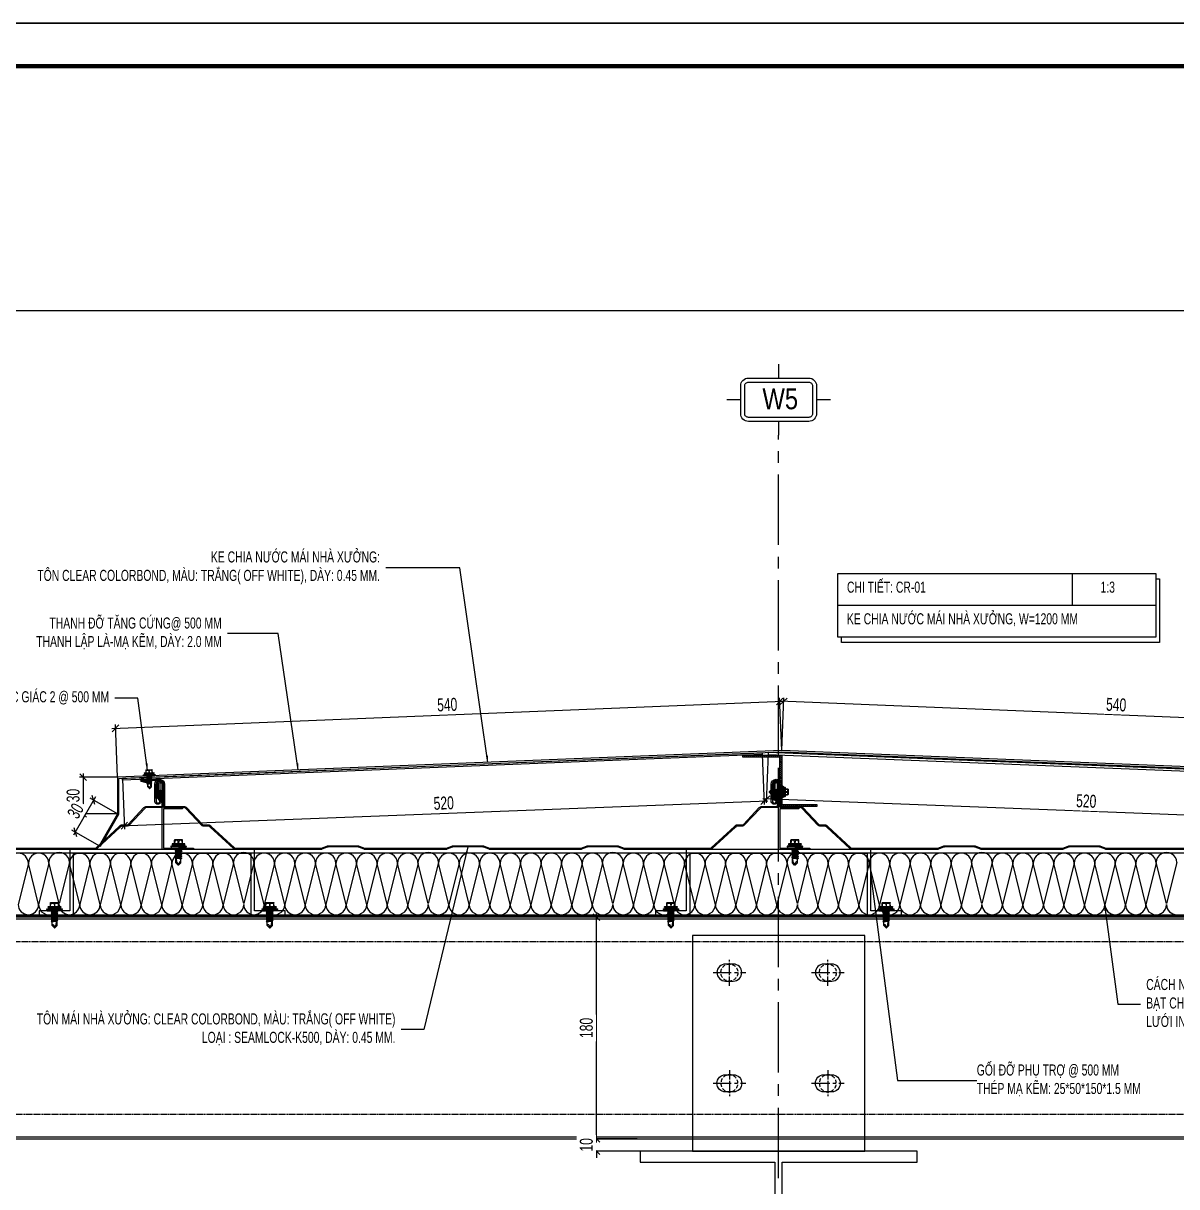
# Model space of a CAD drawing. Header units: inches. Extents: x 340055 to 349452, y -34649 to -30845.
# Drawn here: x 346342.3 to 346654.8, y -32606 to -32290.9 of the extents above; entities that cross this region are included whole.
import ezdxf
from ezdxf.enums import TextEntityAlignment as Align

# ---------------------------------------------------------------- set-up
doc = ezdxf.new("R2010")
doc.units = ezdxf.units.IN
doc.header["$MEASUREMENT"] = 0
doc.linetypes.add('CENTER2', pattern=[28.575, 19.05, -3.175, 3.175, -3.175])
doc.linetypes.add('HIDDEN', pattern=[0.375, 0.25, -0.125])
for name, color, linetype in [('2', 2, 'Continuous'), ('250', 250, 'Continuous'), ('251', 251, 'Continuous'), ('3', 3, 'Continuous'), ('6', 6, 'Continuous'), ('7', 7, 'Continuous'), ('8', 8, 'Continuous'), ('Co ban', 2, 'Continuous'), ('DIM', 8, 'Continuous'), ('flashing', 6, 'Continuous'), ('FLAT BAR', 1, 'Continuous'), ('NET IN', 3, 'Continuous'), ('STRUCTURE', 1, 'Continuous')]:
    doc.layers.add(name, color=color, linetype=linetype)
doc.layers.add('TL-TIILE BLOCK A2$0$TL-TITLE BLOCK 1', color=7, linetype='Continuous', lineweight=50)
doc.styles.add('hx2', font='')
doc.styles.add('ST1H', font='vnshxh.shx', dxfattribs={"width": 0.7})
doc.styles.get('hx2').set_extended_font_data('.VnArial NarrowH')
doc.dimstyles.new('3', dxfattribs={"dimtxt": 3.5, "dimasz": 1.8, "dimexe": 1, "dimexo": 0, "dimgap": 1, "dimtad": 1, "dimdec": 0, "dimlfac": 3, "dimzin": 0, "dimdsep": 46, "dimtxsty": 'ST1H', "dimblk": 'OBLIQUE', "dimcen": 1, "dimdle": 1, "dimclrd": 8, "dimclre": 8, "dimclrt": 3, "dimadec": 0, "dimazin": 0, "dimtfac": 1, "dimtdec": 0, "dimtix": 1, "dimtofl": 0, "dimtmove": 1, "dimatfit": 3, "dimfxl": 0, "dimtolj": 1, "dimtzin": 0, "dimlwd": -1, "dimlwe": -1, "dimarcsym": 0})

# ---------------------------------------------------------------- blocks, each defined once
blk = doc.blocks.new('Short_Self_drilling')
at = {"layer": 'STRUCTURE', "color": 1, "linetype": 'Continuous'}
for p, q in [((6.43, 1.74), (-6.43, 1.73)), ((5.14, 3.76), (-5.14, 3.75)), ((-2.57, 2.9), (-5.14, 2.9)), ((-3.43, 3.75), (-3.43, 6.75)), ((3, 7.19), (-3, 7.18)), ((2.57, 2.9), (-2.57, 2.9)), ((-2.14, 2.8), (-2.14, 2.9)), ((6.25, 0), (0, 0)), ((2.15, 2.8), (2.15, 2.9)), ((2.16, -0.5), (2.15, 0.01)), ((5.14, 2.9), (2.57, 2.9)), ((3.43, 3.76), (3.42, 6.76)), ((2.99, -1.17), (-2.7, -0.23)), ((2.99, -2.7), (-2.7, -1.76)), ((2.99, -4.23), (-2.7, -3.28)), ((2.99, -5.75), (-2.7, -4.81)), ((2.99, -7.28), (-2.7, -6.33)), ((-1.91, -7.99), (-2.7, -7.86)), ((-2.14, -1.38), (-2.14, -0.87)), ((-2.14, -2.91), (-2.14, -2.39)), ((-2.14, -4.43), (-2.14, -3.92)), ((-2.13, -5.96), (-2.14, -5.44)), ((-2.14, -12.33), (-2.14, -8.48)), ((-2.13, -7.49), (-2.13, -6.97)), ((3, -8.8), (-1.14, -8.12)), ((2.15, -12.31), (2.15, -9.14)), ((2.16, -2.03), (2.16, -1.51)), ((2.16, -3.55), (2.16, -3.04)), ((2.16, -5.08), (2.16, -4.56)), ((2.16, -6.6), (2.16, -6.09)), ((2.16, -8.13), (2.16, -7.61))]:
    blk.add_line(p, q, dxfattribs=at)
blk.add_lwpolyline([(6.43, 1.31), (6.43, 1.74), (2.14, 2.81), (-2.14, 2.8), (-6.43, 1.73), (-6.43, 1.3)], close=True, dxfattribs=at)
for points in [[(-6.43, 1.3, -0.088869), (-6.25, 0), (0, 0)], [(-0.13, 3.76), (-0.33, 6.23, 0.338878), (-3.14, 6.23), (-3.33, 3.75)], [(3.3, 3.76), (3.1, 6.23, 0.338878), (0.29, 6.23), (0.1, 3.76)], [(-0.08, -14.04), (-1.04, -12.24, -0.148657), (-1.4, -11.2), (-1.95, -7.72, -0.815006), (-1.21, -7.77, 0.150833), (-0.85, -8.68)], [(2.15, -12.31), (0.17, -14.24, -0.333596), (-0.17, -14.24), (-2.14, -12.33)], [(2.15, -12.31), (1.71, -11.7, 0.52242), (0.88, -11.71), (-0.17, -14.24)]]:
    blk.add_lwpolyline(points, format="xyb", dxfattribs=at)
for points in [[(2.99, -1.17), (2.16, -1.51), (-2.14, -0.85), (-2.7, -0.23), (-2.36, 0)], [(2.99, -2.7), (2.16, -3.04), (-2.14, -2.37), (-2.7, -1.76), (-2.14, -1.38), (2.16, -2.03), (2.99, -2.7)], [(2.99, -4.23), (2.16, -4.56), (-2.14, -3.9), (-2.7, -3.28), (-2.14, -2.91), (2.16, -3.55), (2.99, -4.23)], [(2.99, -5.75), (2.16, -6.09), (-2.14, -5.43), (-2.7, -4.81), (-2.14, -4.43), (2.16, -5.08), (2.99, -5.75)], [(2.99, -7.28), (2.16, -7.62), (-2.14, -6.95), (-2.7, -6.33), (-2.13, -5.96), (2.16, -6.6), (2.99, -7.28)], [(-1.82, -8.53), (-2.14, -8.48), (-2.7, -7.86), (-2.13, -7.49), (-1.83, -7.53)], [(-1.26, -7.62), (2.16, -8.13), (3, -8.8)], [(-1.18, 0), (2.16, -0.5), (2.99, -1.17)], [(3, -8.8), (2.16, -9.14), (-0.85, -8.68)]]:
    blk.add_lwpolyline(points, dxfattribs=at)
for centre, radius, start, end in [((-4.99, 3.32), 0.455, 109.79487, 250.26739), ((-3, 6.75), 0.429, 90.03113, 180.03113), ((3, 6.76), 0.429, 0.03113, 90.03113), ((5.07, 3.33), 0.435, 279.72757, 80.33469), ((9.99, 0.17), 3.74, 162.29632, 182.61031)]:
    blk.add_arc(centre, radius, start, end, dxfattribs=at)
blk = doc.blocks.new('A$C5F901649')
at = {"color": 3, "ltscale": 15}
blk.add_lwpolyline([(39.21, 32.56), (34, 32.56, -0.414214), (33.67, 32.9), (33.67, 38.9, 1), (31.67, 38.9), (31.67, 34.1, 0.564916), (32.66, 34.1), (32.66, 36.75), (33, 36.75), (33, 34.1, -0.737932), (31.33, 34.1), (31.33, 38.9, -1), (34, 38.9), (34, 32.9), (39.21, 32.9, -0.207596), (39.94, 32.58), (44.21, 28.01, 0.207596), (44.46, 27.91), (45.82, 27.91, -0.246585), (46.64, 27.48), (52.91, 21.72, 0.246585), (53.18, 21.58), (76.37, 21.58, 0.095415), (76.49, 21.6), (77.92, 22.17, -0.095415), (78.29, 22.24), (86.37, 22.24, -0.095415), (86.74, 22.17), (88.17, 21.6, 0.095415), (88.29, 21.58), (110.2, 21.58, 0.095415), (110.33, 21.6), (111.76, 22.17, -0.095415), (112.13, 22.24), (120.2, 22.24, -0.095415), (120.58, 22.17), (122, 21.6, 0.095415), (122.13, 21.58), (146.7, 21.58, 0.095415), (146.83, 21.6), (148.26, 22.17, -0.095415), (148.63, 22.24), (156.7, 22.24, -0.095415), (157.08, 22.17), (158.5, 21.6, 0.095415), (158.63, 21.58), (181.82, 21.58, 0.246585), (182.09, 21.72), (188.36, 27.48, -0.246585), (189.18, 27.91), (190.54, 27.91, 0.207596), (190.79, 28.01), (195.06, 32.58, -0.207596), (195.79, 32.9), (200, 32.9), (200, 38.91, 1), (199.33, 38.91), (199.33, 34.91, 1), (199.52, 34.91, -0.067331), (199.35, 35.94), (199.35, 37.32), (199.67, 37.32), (199.67, 35.96, 0.039103), (199.86, 34.91, -1), (199, 34.91), (199, 38.91, -1), (200.33, 38.91), (200.33, 32.9, -0.414214), (200, 32.56), (195.79, 32.56, 0.207596), (195.3, 32.35), (191.03, 27.79, -0.207596), (190.54, 27.58), (189.18, 27.58, 0.246585), (188.63, 27.29), (182.36, 21.53, -0.246585), (181.82, 21.24), (158.63, 21.24, -0.095415), (158.38, 21.29), (156.95, 21.86, 0.095415), (156.7, 21.91), (148.63, 21.91, 0.095415), (148.38, 21.86), (146.95, 21.29, -0.095415), (146.7, 21.24), (122.13, 21.24, -0.095415), (121.88, 21.29), (120.45, 21.86, 0.095415), (120.2, 21.91), (112.13, 21.91, 0.095415), (111.88, 21.86), (110.45, 21.29, -0.095415), (110.2, 21.24), (88.29, 21.24, -0.095415), (88.05, 21.29), (86.62, 21.86, 0.095415), (86.37, 21.91), (78.29, 21.91, 0.095415), (78.05, 21.86), (76.62, 21.29, -0.095415), (76.37, 21.24), (53.18, 21.24, -0.246585), (52.63, 21.53), (46.36, 27.29, 0.246585), (45.82, 27.58), (44.46, 27.58, -0.207596), (43.97, 27.79), (39.7, 32.35, 0.207596)], format="xyb", close=True, dxfattribs=at)
at = {"layer": 'FLAT BAR'}
blk.add_lwpolyline([(33.33, 38.9, 1), (32, 38.9), (32, 35.02), (31.67, 35.02), (31.67, 38.9, -1), (33.67, 38.9), (33.67, 32.56), (38.85, 32.56), (38.85, 32.23), (33.67, 32.23), (33.67, 21.58), (41.82, 21.58), (41.82, 21.24), (33.33, 21.24)], format="xyb", close=True, dxfattribs=at)
at = {"layer": 'FLAT BAR', "linetype": 'Continuous'}
blk.add_lwpolyline([(66.67, 4.58), (58.33, 4.58), (58.33, 21.24), (8.33, 21.24), (8.33, 4.58), (0, 4.58), (0, 3.58), (9.33, 3.58), (9.33, 20.24), (57.33, 20.24), (57.33, 3.58), (66.67, 3.58)], close=True, dxfattribs=at)
at = {"color": 1}
for p, xscale, yscale, zscale, rotation in [((37.74, 21.58), 0.3199999990920701, 0.3199999990920701, 0.3199999990920701, 359.9688729036745), ((4.17, 4.58), -0.3200000000824856, 0.3199999998323619, 0.32, 0.03112738804631476), ((62.5, 4.58), -0.3200000000824856, 0.3199999998323619, 0.32, 0.03112738804631476)]:
    blk.add_blockref('Short_Self_drilling', p, dxfattribs=dict(at, xscale=xscale, yscale=yscale, zscale=zscale, rotation=rotation))
blk = doc.blocks.new('OVAl18-26')
at = {"layer": '250', "linetype": 'HIDDEN', "ltscale": 3}
blk.add_circle((0, 0), 1.78, dxfattribs=at)
at = {"layer": 'Co ban', "color": 71}
for p, q in [((0.82, 1.78), (-0.82, 1.78)), ((-0.82, -1.78), (0.82, -1.78))]:
    blk.add_line(p, q, dxfattribs=at)
for centre, start, end in [((-0.82, 0), 90, 270), ((0.82, 0), 270, 90)]:
    blk.add_arc(centre, 1.78, start, end, dxfattribs=at)
at = {"layer": 'DIM', "color": 5, "linetype": 'CENTER2', "ltscale": 0.1}
blk.add_line((0, -2.74), (0, 2.74), dxfattribs=at)
blk.add_line((0, -2.74), (0, 2.74), dxfattribs=at)
at = {"layer": 'DIM', "color": 5, "linetype": 'CENTER2', "ltscale": 0.2}
blk.add_line((-3.41, 0), (3.41, 0), dxfattribs=at)
blk = doc.blocks.new('_Oblique')
at = {"color": 0, "linetype": 'ByBlock', "lineweight": -2}
blk.add_line((-0.5, -0.5), (0.5, 0.5), dxfattribs=at)
blk = doc.blocks.new('*D541')
at = {"color": 8, "linetype": 'Continuous', "transparency": 16777216}
for p, q in [((346729.29, -32481.89), (346547.34, -32474.54)), ((346547.8, -32487.86), (346548.38, -32473.58)), ((346727.75, -32495.12), (346728.33, -32480.85))]:
    blk.add_line(p, q, dxfattribs=at)
at = {"layer": 'Defpoints', "color": 0, "transparency": 16777216}
for p in [(346548.34, -32474.58), (346547.8, -32487.86), (346727.75, -32495.12)]:
    blk.add_point(p, dxfattribs=at)
at = {"color": 8, "transparency": 16777216, "xscale": 1.8, "yscale": 1.8, "zscale": 1.8}
for p, rotation in [((346548.34, -32474.58), 177.6883020971866), ((346728.29, -32481.84), 357.6883020971866)]:
    blk.add_blockref('_Oblique', p, dxfattribs=dict(at, rotation=rotation))
at = {"color": 3, "transparency": 16777216, "insert": (346638.43, -32475.46), "char_height": 3.5, "attachment_point": 5, "rotation": 357.6883, "style": 'ST1H', "bg_fill": 3, "box_fill_scale": 1.25, "bg_fill_color": 256, "bg_fill_true_color": 13158600, "bg_fill_transparency": 0}
blk.add_mtext('\\A1;540', dxfattribs=at)
blk = doc.blocks.new('*D542')
at = {"color": 8, "linetype": 'Continuous', "transparency": 16777216}
for p, q in [((346366.32, -32481.87), (346548.27, -32474.54)), ((346547.8, -32487.86), (346547.23, -32473.58)), ((346367.85, -32495.11), (346367.28, -32480.83))]:
    blk.add_line(p, q, dxfattribs=at)
at = {"layer": 'Defpoints', "color": 0, "transparency": 16777216}
for p in [(346547.27, -32474.58), (346547.8, -32487.86), (346367.85, -32495.11)]:
    blk.add_point(p, dxfattribs=at)
at = {"color": 8, "transparency": 16777216, "xscale": 1.8, "yscale": 1.8, "zscale": 1.8}
for p, rotation in [((346547.27, -32474.58), 2.307872902344817), ((346367.32, -32481.83), 182.3078729023448)]:
    blk.add_blockref('_Oblique', p, dxfattribs=dict(at, rotation=rotation))
at = {"color": 3, "transparency": 16777216, "insert": (346457.18, -32475.46), "char_height": 3.5, "attachment_point": 5, "rotation": 2.3079, "style": 'ST1H', "bg_fill": 3, "box_fill_scale": 1.25, "bg_fill_color": 256, "bg_fill_true_color": 13158600, "bg_fill_transparency": 0}
blk.add_mtext('\\A1;540', dxfattribs=at)
blk = doc.blocks.new('*D543')
at = {"color": 8, "linetype": 'Continuous', "transparency": 16777216}
for p, q in [((346367.85, -32495.11), (346357.6, -32495.11)), ((346358.6, -32494.11), (346358.6, -32506.01)), ((346367.85, -32505.01), (346357.6, -32505.01))]:
    blk.add_line(p, q, dxfattribs=at)
at = {"layer": 'Defpoints', "color": 0, "transparency": 16777216}
for p in [(346367.85, -32495.11), (346358.6, -32505.01), (346367.85, -32505.01)]:
    blk.add_point(p, dxfattribs=at)
at = {"color": 8, "transparency": 16777216, "xscale": 1.8, "yscale": 1.8, "zscale": 1.8}
for p, rotation in [((346358.6, -32495.11), 90), ((346358.6, -32505.01), 270)]:
    blk.add_blockref('_Oblique', p, dxfattribs=dict(at, rotation=rotation))
at = {"color": 3, "transparency": 16777216, "insert": (346355.85, -32500.06), "char_height": 3.5, "attachment_point": 5, "rotation": 90, "style": 'ST1H', "bg_fill": 3, "box_fill_scale": 1.25, "bg_fill_color": 256, "bg_fill_true_color": 13158600, "bg_fill_transparency": 0}
blk.add_mtext('\\A1;30', dxfattribs=at)
blk = doc.blocks.new('*D544')
at = {"color": 8, "linetype": 'Continuous', "transparency": 16777216}
for p, q in [((346361.86, -32500.41), (346355.9, -32510.79)), ((346367.85, -32505.01), (346360.5, -32500.78)), ((346362.88, -32513.65), (346355.53, -32509.43))]:
    blk.add_line(p, q, dxfattribs=at)
at = {"layer": 'Defpoints', "color": 0, "transparency": 16777216}
for p in [(346367.85, -32505.01), (346356.4, -32509.92), (346362.88, -32513.65)]:
    blk.add_point(p, dxfattribs=at)
at = {"color": 8, "transparency": 16777216, "xscale": 1.8, "yscale": 1.8, "zscale": 1.8}
for p, rotation in [((346361.37, -32501.28), 60.11625025919263), ((346356.4, -32509.92), 240.1162502591927)]:
    blk.add_blockref('_Oblique', p, dxfattribs=dict(at, rotation=rotation))
at = {"color": 3, "transparency": 16777216, "insert": (346356.5, -32504.23), "char_height": 3.5, "attachment_point": 5, "rotation": 60.1163, "style": 'ST1H', "bg_fill": 3, "box_fill_scale": 1.25, "bg_fill_color": 256, "bg_fill_true_color": 13158600, "bg_fill_transparency": 0}
blk.add_mtext('\\A1;30', dxfattribs=at)
blk = doc.blocks.new('*D545')
at = {"color": 8, "linetype": 'Continuous', "transparency": 16777216}
for p, q in [((346542.55, -32488.96), (346543.07, -32502.52)), ((346369.2, -32495.64), (346369.72, -32509.2)), ((346368.68, -32508.24), (346544.03, -32501.48))]:
    blk.add_line(p, q, dxfattribs=at)
at = {"layer": 'Defpoints', "color": 0, "transparency": 16777216}
for p in [(346542.55, -32488.96), (346369.2, -32495.64), (346543.03, -32501.52)]:
    blk.add_point(p, dxfattribs=at)
at = {"color": 8, "transparency": 16777216, "xscale": 1.8, "yscale": 1.8, "zscale": 1.8}
for p, rotation in [((346543.03, -32501.52), 2.20618768084563), ((346369.68, -32508.2), 182.2061876808457)]:
    blk.add_blockref('_Oblique', p, dxfattribs=dict(at, rotation=rotation))
at = {"color": 3, "transparency": 16777216, "insert": (346456.25, -32502.11), "char_height": 3.5, "attachment_point": 5, "rotation": 2.2062, "style": 'ST1H', "bg_fill": 3, "box_fill_scale": 1.25, "bg_fill_color": 256, "bg_fill_true_color": 13158600, "bg_fill_transparency": 0}
blk.add_mtext('\\A1;520', dxfattribs=at)
blk = doc.blocks.new('*D546')
at = {"color": 8, "linetype": 'Continuous', "transparency": 16777216}
for p, q in [((346544.16, -32488.67), (346543.64, -32501.99)), ((346717.23, -32495.32), (346716.71, -32508.64)), ((346717.75, -32507.68), (346542.68, -32500.96))]:
    blk.add_line(p, q, dxfattribs=at)
at = {"layer": 'Defpoints', "color": 0, "transparency": 16777216}
for p in [(346544.16, -32488.67), (346717.23, -32495.32), (346543.68, -32500.99)]:
    blk.add_point(p, dxfattribs=at)
at = {"color": 8, "transparency": 16777216, "xscale": 1.8, "yscale": 1.8, "zscale": 1.8}
for p, rotation in [((346543.68, -32500.99), 177.8004994880687), ((346716.75, -32507.64), 357.8004994880687)]:
    blk.add_blockref('_Oblique', p, dxfattribs=dict(at, rotation=rotation))
at = {"color": 3, "transparency": 16777216, "insert": (346630.32, -32501.57), "char_height": 3.5, "attachment_point": 5, "rotation": 357.8005, "style": 'ST1H', "bg_fill": 3, "box_fill_scale": 1.25, "bg_fill_color": 256, "bg_fill_true_color": 13158600, "bg_fill_transparency": 0}
blk.add_mtext('\\A1;520', dxfattribs=at)
blk = doc.blocks.new('TENTRUC')
at = {"layer": '7'}
for p, q in [((0, 8.27), (0, 10.26)), ((-7.48, 5.13), (-5.48, 5.13)), ((5.48, 5.13), (7.48, 5.13)), ((0, 0), (0, 2))]:
    blk.add_line(p, q, dxfattribs=at)
blk.add_lwpolyline([(-4.36, 8.27), (4.36, 8.27, -0.414214), (5.48, 7.14), (5.48, 3.12, -0.414214), (4.36, 2), (-4.36, 2, -0.414214), (-5.48, 3.12), (-5.48, 7.14, -0.414214)], format="xyb", close=True, dxfattribs=at)
at = {"layer": '8', "ltscale": 15}
blk.add_lwpolyline([(-4.36, 7.68), (4.36, 7.68, -0.414214), (4.9, 7.14), (4.9, 3.12, -0.414214), (4.36, 2.58), (-4.36, 2.58, -0.414214), (-4.9, 3.12), (-4.9, 7.14, -0.414214)], format="xyb", close=True, dxfattribs=at)
at = {"layer": '3', "style": 'hx2'}
blk.add_attdef('TR', text='', height=2.9, dxfattribs=at).set_placement((-0.16, 3.83), align=Align.CENTER)
blk = doc.blocks.new('*D547')
at = {"color": 8, "linetype": 'Continuous', "transparency": 16777216}
for p, q in [((346508.65, -32532.99), (346496.64, -32532.99)), ((346497.64, -32593.99), (346497.64, -32531.99)), ((346508.65, -32592.99), (346496.64, -32592.99))]:
    blk.add_line(p, q, dxfattribs=at)
at = {"layer": 'Defpoints', "color": 0, "transparency": 16777216}
for p in [(346497.64, -32532.99), (346508.65, -32532.99), (346508.65, -32592.99)]:
    blk.add_point(p, dxfattribs=at)
at = {"color": 8, "transparency": 16777216, "xscale": 1.8, "yscale": 1.8, "zscale": 1.8}
for p, rotation in [((346497.64, -32532.99), 90), ((346497.64, -32592.99), 270)]:
    blk.add_blockref('_Oblique', p, dxfattribs=dict(at, rotation=rotation))
at = {"color": 3, "transparency": 16777216, "insert": (346494.89, -32562.99), "char_height": 3.5, "attachment_point": 5, "rotation": 90, "style": 'ST1H', "bg_fill": 3, "box_fill_scale": 1.25, "bg_fill_color": 256, "bg_fill_true_color": 13158600, "bg_fill_transparency": 0}
blk.add_mtext('\\A1;180', dxfattribs=at)
blk = doc.blocks.new('*D548')
at = {"color": 8, "linetype": 'Continuous', "transparency": 16777216}
for p, q in [((346497.64, -32592.99), (346497.64, -32591.19)), ((346508.65, -32592.99), (346496.64, -32592.99)), ((346509.47, -32596.33), (346496.64, -32596.33)), ((346497.64, -32596.33), (346497.64, -32598.13))]:
    blk.add_line(p, q, dxfattribs=at)
at = {"layer": 'Defpoints', "color": 0, "transparency": 16777216}
for p in [(346508.65, -32592.99), (346509.47, -32596.33)]:
    blk.add_point(p, dxfattribs=at)
at = {"color": 8, "transparency": 16777216, "xscale": 1.8, "yscale": 1.8, "zscale": 1.8}
for p, rotation in [((346497.64, -32592.99), 270), ((346497.64, -32596.33), 90)]:
    blk.add_blockref('_Oblique', p, dxfattribs=dict(at, rotation=rotation))
at = {"color": 3, "transparency": 16777216, "insert": (346494.89, -32594.66), "char_height": 3.5, "attachment_point": 5, "rotation": 90, "style": 'ST1H', "bg_fill": 3, "box_fill_scale": 1.25, "bg_fill_color": 256, "bg_fill_true_color": 13158600, "bg_fill_transparency": 0}
blk.add_mtext('\\A1;10', dxfattribs=at)
at = {"layer": 'Defpoints', "color": 0, "transparency": 16777216}
blk.add_point((346497.64, -32596.33), dxfattribs=at)
blk = doc.blocks.new('kt kien truc 1')
at = {"layer": 'Defpoints', "color": 8}
blk.add_lwpolyline([(0, 0), (594, 0), (594, 420), (0, 420)], close=True, dxfattribs=at)
at = {"layer": 'TL-TIILE BLOCK A2$0$TL-TITLE BLOCK 1', "const_width": 1}
blk.add_lwpolyline([(20, 10), (579, 10), (584, 15), (584, 405), (579, 410), (20, 410), (15, 405), (15, 15)], close=True, dxfattribs=at)

msp = doc.modelspace()

# ---------------------------------------------------------------- hatches: boundary and pattern name
at = {"true_color": 0xfb0414}
h = msp.add_hatch(dxfattribs=at)
h.set_pattern_fill('ANSI31', color=1, scale=3, angle=90, style=0)
h.set_pattern_definition([(135, (18552.19836, 4794.11164), (-0.26516504294, -0.26516504294), [])])
h.paths.add_polyline_path([(346557.3035, -32503.0004), (346547.3035, -32503.0004), (346547.3035, -32489.6671), (346537.3035, -32489.6671), (346537.3035, -32489.1671), (346547.8035, -32489.1671), (346547.8035, -32502.5004), (346557.3035, -32502.5004)])
at = {"true_color": 0xf2ee0d}
h = msp.add_hatch(dxfattribs=at)
h.set_pattern_fill('ANSI37,_O', color=2, scale=4)
h.set_pattern_definition([(135, (668898.8875, 3611.66974), (0.3535533906, 0.3535533906), []), (45, (668898.8875, 3611.66974), (0.3535533906, -0.3535533906), [])])
h.paths.add_polyline_path([(346262.3035, -32532.9939), (346262.3035, -32532.6605), (346831.6415, -32532.6605), (346831.6415, -32532.9939)])

# ---------------------------------------------------------------- linework, layer by layer
at = {"color": 9}
msp.add_line((346626.528, -32439.9337), (346626.528, -32448.5583), dxfattribs=at)
at = {"color": 9, "ltscale": 0.5}
for p, q in [((346343.7256, -32518.4383), (346340.9478, -32529.5494)), ((346346.5034, -32529.5494), (346343.7256, -32518.4383)), ((346349.2811, -32518.4383), (346346.5034, -32529.5494)), ((346352.0504, -32529.3327), (346349.2727, -32518.2216)), ((346354.8282, -32518.2216), (346352.0504, -32529.3327)), ((346357.6145, -32529.5494), (346354.8367, -32518.4383)), ((346360.3922, -32518.4383), (346357.6145, -32529.5494)), ((346363.17, -32529.5494), (346360.3922, -32518.4383)), ((346365.9478, -32518.4383), (346363.17, -32529.5494)), ((346368.7256, -32529.5494), (346365.9478, -32518.4383)), ((346371.5034, -32518.4383), (346368.7256, -32529.5494)), ((346374.2811, -32529.5494), (346371.5034, -32518.4383)), ((346377.0589, -32518.4383), (346374.2811, -32529.5494)), ((346379.8367, -32529.5494), (346377.0589, -32518.4383)), ((346382.6145, -32518.4383), (346379.8367, -32529.5494)), ((346385.3922, -32529.5494), (346382.6145, -32518.4383)), ((346388.17, -32518.4383), (346385.3922, -32529.5494)), ((346390.9478, -32529.5494), (346388.17, -32518.4383)), ((346393.7256, -32518.4383), (346390.9478, -32529.5494)), ((346396.5034, -32529.5494), (346393.7256, -32518.4383)), ((346399.2811, -32518.4383), (346396.5034, -32529.5494)), ((346402.0504, -32529.3327), (346399.2727, -32518.2216)), ((346404.8282, -32518.2216), (346402.0504, -32529.3327)), ((346407.6145, -32529.5494), (346404.8367, -32518.4383)), ((346410.3922, -32518.4383), (346407.6145, -32529.5494)), ((346413.17, -32529.5494), (346410.3922, -32518.4383)), ((346415.9478, -32518.4383), (346413.17, -32529.5494)), ((346418.7256, -32529.5494), (346415.9478, -32518.4383)), ((346421.5034, -32518.4383), (346418.7256, -32529.5494)), ((346424.2811, -32529.5494), (346421.5034, -32518.4383)), ((346427.0589, -32518.4383), (346424.2811, -32529.5494)), ((346429.8367, -32529.5494), (346427.0589, -32518.4383)), ((346432.6145, -32518.4383), (346429.8367, -32529.5494)), ((346435.3922, -32529.5494), (346432.6145, -32518.4383)), ((346438.17, -32518.4383), (346435.3922, -32529.5494)), ((346440.9478, -32529.5494), (346438.17, -32518.4383)), ((346443.7256, -32518.4383), (346440.9478, -32529.5494)), ((346446.5034, -32529.5494), (346443.7256, -32518.4383)), ((346449.2811, -32518.4383), (346446.5034, -32529.5494)), ((346452.0504, -32529.3327), (346449.2727, -32518.2216)), ((346454.8282, -32518.2216), (346452.0504, -32529.3327)), ((346457.6146, -32529.5494), (346454.8368, -32518.4383)), ((346460.3924, -32518.4383), (346457.6146, -32529.5494)), ((346463.1702, -32529.5494), (346460.3924, -32518.4383)), ((346465.948, -32518.4383), (346463.1702, -32529.5494)), ((346468.7257, -32529.5494), (346465.948, -32518.4383)), ((346471.5035, -32518.4383), (346468.7257, -32529.5494)), ((346474.2813, -32529.5494), (346471.5035, -32518.4383)), ((346477.0591, -32518.4383), (346474.2813, -32529.5494)), ((346479.8368, -32529.5494), (346477.0591, -32518.4383)), ((346482.6146, -32518.4383), (346479.8368, -32529.5494)), ((346485.3924, -32529.5494), (346482.6146, -32518.4383)), ((346488.1702, -32518.4383), (346485.3924, -32529.5494)), ((346490.948, -32529.5494), (346488.1702, -32518.4383)), ((346493.7257, -32518.4383), (346490.948, -32529.5494)), ((346496.5035, -32529.5494), (346493.7257, -32518.4383)), ((346499.2813, -32518.4383), (346496.5035, -32529.5494)), ((346502.0506, -32529.3327), (346499.2728, -32518.2216)), ((346504.8284, -32518.2216), (346502.0506, -32529.3327)), ((346507.6146, -32529.5494), (346504.8368, -32518.4383)), ((346510.3924, -32518.4383), (346507.6146, -32529.5494)), ((346513.1702, -32529.5494), (346510.3924, -32518.4383)), ((346515.948, -32518.4383), (346513.1702, -32529.5494)), ((346518.7257, -32529.5494), (346515.948, -32518.4383)), ((346521.5035, -32518.4383), (346518.7257, -32529.5494)), ((346524.2813, -32529.5494), (346521.5035, -32518.4383)), ((346527.0591, -32518.4383), (346524.2813, -32529.5494)), ((346529.8368, -32529.5494), (346527.0591, -32518.4383)), ((346532.6146, -32518.4383), (346529.8368, -32529.5494)), ((346535.3924, -32529.5494), (346532.6146, -32518.4383)), ((346538.1702, -32518.4383), (346535.3924, -32529.5494)), ((346540.948, -32529.5494), (346538.1702, -32518.4383)), ((346543.7257, -32518.4383), (346540.948, -32529.5494)), ((346546.5035, -32529.5494), (346543.7257, -32518.4383)), ((346549.2813, -32518.4383), (346546.5035, -32529.5494)), ((346552.0506, -32529.3327), (346549.2728, -32518.2216)), ((346554.8284, -32518.2216), (346552.0506, -32529.3327)), ((346557.6146, -32529.5494), (346554.8368, -32518.4383)), ((346560.3924, -32518.4383), (346557.6146, -32529.5494)), ((346563.1702, -32529.5494), (346560.3924, -32518.4383)), ((346565.948, -32518.4383), (346563.1702, -32529.5494)), ((346568.7257, -32529.5494), (346565.948, -32518.4383)), ((346571.5035, -32518.4383), (346568.7257, -32529.5494)), ((346574.2813, -32529.5494), (346571.5035, -32518.4383)), ((346577.0591, -32518.4383), (346574.2813, -32529.5494)), ((346579.8368, -32529.5494), (346577.0591, -32518.4383)), ((346582.6146, -32518.4383), (346579.8368, -32529.5494)), ((346585.3924, -32529.5494), (346582.6146, -32518.4383)), ((346588.1702, -32518.4383), (346585.3924, -32529.5494)), ((346590.948, -32529.5494), (346588.1702, -32518.4383)), ((346593.7257, -32518.4383), (346590.948, -32529.5494)), ((346596.5035, -32529.5494), (346593.7257, -32518.4383)), ((346599.2813, -32518.4383), (346596.5035, -32529.5494)), ((346602.0506, -32529.3327), (346599.2728, -32518.2216)), ((346604.8284, -32518.2216), (346602.0506, -32529.3327)), ((346607.6146, -32529.5494), (346604.8368, -32518.4383)), ((346610.3924, -32518.4383), (346607.6146, -32529.5494)), ((346613.1702, -32529.5494), (346610.3924, -32518.4383)), ((346615.948, -32518.4383), (346613.1702, -32529.5494)), ((346618.7257, -32529.5494), (346615.948, -32518.4383)), ((346621.5035, -32518.4383), (346618.7257, -32529.5494)), ((346624.2813, -32529.5494), (346621.5035, -32518.4383)), ((346627.0591, -32518.4383), (346624.2813, -32529.5494)), ((346629.8368, -32529.5494), (346627.0591, -32518.4383)), ((346632.6146, -32518.4383), (346629.8368, -32529.5494)), ((346635.3924, -32529.5494), (346632.6146, -32518.4383)), ((346638.1702, -32518.4383), (346635.3924, -32529.5494)), ((346640.948, -32529.5494), (346638.1702, -32518.4383)), ((346643.7257, -32518.4383), (346640.948, -32529.5494)), ((346646.5035, -32529.5494), (346643.7257, -32518.4383)), ((346649.2813, -32518.4383), (346646.5035, -32529.5494)), ((346652.0506, -32529.3327), (346649.2728, -32518.2216)), ((346654.8284, -32518.2216), (346652.0506, -32529.3327))]:
    msp.add_line(p, q, dxfattribs=at)
at = {"color": 8}
msp.add_lwpolyline([(346262.3035, -32368.7455), (346831.6415, -32368.7455), (346831.6415, -32720.3253), (346262.3035, -32720.3253)], close=True, dxfattribs=at)
at = {"color": 2, "true_color": 0xf2ee0d}
for points in [[(346542.5346, -32488.4583), (346542.548, -32488.9583), (346369.2056, -32495.8863), (346369.1857, -32495.3867), (346542.5347, -32488.4584)], [(346544.1624, -32488.4238), (346544.1491, -32488.9238), (346717.2056, -32495.8206), (346717.2255, -32495.3209), (346544.1624, -32488.4239)]]:
    msp.add_lwpolyline(points, dxfattribs=at)
at = {"color": 1, "true_color": 0xfb0414}
msp.add_lwpolyline([(346557.3035, -32503.0004), (346547.3035, -32503.0004), (346547.3035, -32489.6671), (346537.3035, -32489.6671), (346537.3035, -32489.1671), (346547.8035, -32489.1671), (346547.8035, -32502.5004), (346557.3035, -32502.5004)], close=True, dxfattribs=at)
at = {"color": 3, "ltscale": 15}
for points in [[(346338.5986, -32514.3226), (346361.7868, -32514.3226, 0.24658476), (346362.0612, -32514.1785), (346368.3304, -32508.4216, -0.24658476), (346369.1536, -32507.9893), (346370.5143, -32507.9893, 0.20759646), (346370.7577, -32507.8837), (346375.0292, -32503.3173, -0.20759646), (346375.7595, -32503.0004), (346379.9702, -32503.0004), (346379.9702, -32496.9893, 1), (346379.3035, -32496.9893), (346379.3035, -32500.9879, 1), (346379.4928, -32500.9879, -0.06733073), (346379.3249, -32499.955), (346379.3249, -32498.582), (346379.6369, -32498.582), (346379.6369, -32499.9402, 0.03910332), (346379.8261, -32500.9879, -1), (346378.9702, -32500.9879), (346378.9702, -32496.9893, -1), (346380.3035, -32496.9893), (346380.3035, -32503.0004, -0.41421356), (346379.9702, -32503.3337), (346375.7595, -32503.3337, 0.20759646), (346375.2726, -32503.545), (346371.0011, -32508.1114, -0.20759646), (346370.5143, -32508.3226), (346369.1536, -32508.3226, 0.24658476), (346368.6048, -32508.6108), (346362.3356, -32514.3678, -0.24658476), (346361.7868, -32514.656), (346338.5986, -32514.656, -0.09541457)], [(346379.3035, -32495.66), (346374.3132, -32495.66, 1), (346374.291, -32496.1687), (346376.2737, -32496.7372), (346376.296, -32496.4833), (346374.3132, -32495.9149), (346379.3035, -32495.9149)]]:
    msp.add_lwpolyline(points, format="xyb", dxfattribs=at)
at = {"color": 8}
for points in [[(346831.6415, -32515.6605), (346262.3035, -32515.6605)], [(346262.3035, -32532.3272), (346831.6415, -32532.3272)]]:
    msp.add_lwpolyline(points, dxfattribs=at)
at = {"color": 2, "true_color": 0xf2ee0d}
msp.add_lwpolyline([(346262.3035, -32532.9939), (346262.3035, -32532.6605), (346831.6415, -32532.6605), (346831.6415, -32532.9939)], close=True, dxfattribs=at)
at = {"color": 94}
for points in [[(346831.6415, -32532.9939), (346262.3035, -32532.9939)], [(346831.6415, -32533.4939), (346262.3035, -32533.4939)], [(346262.3035, -32592.4939), (346831.6415, -32592.4939)], [(346262.3035, -32592.9939), (346831.6415, -32592.9939)]]:
    msp.add_lwpolyline(points, dxfattribs=at)
at = {"color": 94, "linetype": 'HIDDEN'}
for points in [[(346831.6415, -32539.6605), (346262.3035, -32539.6605)], [(346262.3035, -32586.3272), (346831.6415, -32586.3272)]]:
    msp.add_lwpolyline(points, dxfattribs=at)
at = {"color": 9, "ltscale": 0.5}
for centre, major_axis, start_param, end_param in [((346340.9478, -32518.4383), (-1.9642, 1.9642), 3.92699082, 7.06858347), ((346346.5034, -32518.4383), (1.9642, 1.9642), 5.49778714, 8.6393798), ((346352.0504, -32518.2216), (1.9642, 1.9642), 5.49778714, 8.6393798), ((346357.6145, -32518.4383), (1.9642, 1.9642), 5.49778714, 8.6393798), ((346363.17, -32518.4383), (-1.9642, 1.9642), 3.92699082, 7.06858347), ((346368.7256, -32518.4383), (-1.9642, 1.9642), 3.92699082, 7.06858347), ((346374.2811, -32518.4383), (-1.9642, 1.9642), 3.92699082, 7.06858347), ((346379.8367, -32518.4383), (-1.9642, 1.9642), 3.92699082, 7.06858347), ((346385.3922, -32518.4383), (-1.9642, 1.9642), 3.92699082, 7.06858347), ((346390.9478, -32518.4383), (-1.9642, 1.9642), 3.92699082, 7.06858347), ((346396.5034, -32518.4383), (-1.9642, 1.9642), 3.92699082, 7.06858347), ((346402.0504, -32518.2216), (1.9642, 1.9642), 5.49778714, 8.6393798), ((346407.6145, -32518.4383), (1.9642, 1.9642), 5.49778714, 8.6393798), ((346413.17, -32518.4383), (1.9642, 1.9642), 5.49778714, 8.6393798), ((346418.7256, -32518.4383), (1.9642, 1.9642), 5.49778714, 8.6393798), ((346424.2811, -32518.4383), (1.9642, 1.9642), 5.49778714, 8.6393798), ((346429.8367, -32518.4383), (1.9642, 1.9642), 5.49778714, 8.6393798), ((346435.3922, -32518.4383), (-1.9642, 1.9642), 3.92699082, 7.06858347), ((346440.9478, -32518.4383), (1.9642, 1.9642), 5.49778714, 8.6393798), ((346446.5034, -32518.4383), (1.9642, 1.9642), 5.49778714, 8.6393798), ((346452.0504, -32518.2216), (1.9642, 1.9642), 5.49778714, 8.6393798), ((346457.6146, -32518.4383), (1.9642, 1.9642), 5.49778714, 8.6393798), ((346463.1702, -32518.4383), (1.9642, 1.9642), 5.49778714, 8.6393798), ((346468.7257, -32518.4383), (-1.9642, 1.9642), 3.92699082, 7.06858347), ((346474.2813, -32518.4383), (1.9642, 1.9642), 5.49778714, 8.6393798), ((346479.8368, -32518.4383), (1.9642, 1.9642), 5.49778714, 8.6393798), ((346485.3924, -32518.4383), (-1.9642, 1.9642), 3.92699082, 7.06858347), ((346490.948, -32518.4383), (-1.9642, 1.9642), 3.92699082, 7.06858347), ((346496.5035, -32518.4383), (1.9642, 1.9642), 5.49778714, 8.6393798), ((346502.0506, -32518.2216), (1.9642, 1.9642), 5.49778714, 8.6393798), ((346507.6146, -32518.4383), (1.9642, 1.9642), 5.49778714, 8.6393798), ((346513.1702, -32518.4383), (-1.9642, 1.9642), 3.92699082, 7.06858347), ((346518.7257, -32518.4383), (-1.9642, 1.9642), 3.92699082, 7.06858347), ((346524.2813, -32518.4383), (-1.9642, 1.9642), 3.92699082, 7.06858347), ((346529.8368, -32518.4383), (-1.9642, 1.9642), 3.92699082, 7.06858347), ((346535.3924, -32518.4383), (-1.9642, 1.9642), 3.92699082, 7.06858347), ((346540.948, -32518.4383), (-1.9642, 1.9642), 3.92699082, 7.06858347), ((346546.5035, -32518.4383), (-1.9642, 1.9642), 3.92699082, 7.06858347), ((346552.0506, -32518.2216), (1.9642, 1.9642), 5.49778714, 8.6393798), ((346557.6146, -32518.4383), (1.9642, 1.9642), 5.49778714, 8.6393798), ((346563.1702, -32518.4383), (1.9642, 1.9642), 5.49778714, 8.6393798), ((346568.7257, -32518.4383), (1.9642, 1.9642), 5.49778714, 8.6393798), ((346574.2813, -32518.4383), (1.9642, 1.9642), 5.49778714, 8.6393798), ((346579.8368, -32518.4383), (1.9642, 1.9642), 5.49778714, 8.6393798), ((346585.3924, -32518.4383), (-1.9642, 1.9642), 3.92699082, 7.06858347), ((346590.948, -32518.4383), (1.9642, 1.9642), 5.49778714, 8.6393798), ((346596.5035, -32518.4383), (1.9642, 1.9642), 5.49778714, 8.6393798), ((346602.0506, -32518.2216), (1.9642, 1.9642), 5.49778714, 8.6393798), ((346607.6146, -32518.4383), (1.9642, 1.9642), 5.49778714, 8.6393798), ((346613.1702, -32518.4383), (1.9642, 1.9642), 5.49778714, 8.6393798), ((346618.7257, -32518.4383), (-1.9642, 1.9642), 3.92699082, 7.06858347), ((346624.2813, -32518.4383), (1.9642, 1.9642), 5.49778714, 8.6393798), ((346629.8368, -32518.4383), (1.9642, 1.9642), 5.49778714, 8.6393798), ((346635.3924, -32518.4383), (-1.9642, 1.9642), 3.92699082, 7.06858347), ((346640.948, -32518.4383), (-1.9642, 1.9642), 3.92699082, 7.06858347), ((346646.5035, -32518.4383), (1.9642, 1.9642), 5.49778714, 8.6393798), ((346652.0506, -32518.2216), (1.9642, 1.9642), 5.49778714, 8.6393798), ((346343.7256, -32529.5494), (1.9642, 1.9642), 2.35619449, 5.49778714), ((346349.2811, -32529.5494), (-1.9642, 1.9642), 0.78539816, 3.92699082), ((346354.8367, -32529.5494), (1.9642, 1.9642), 2.35619449, 3.92699082), ((346354.8367, -32529.5494), (-1.9642, 1.9642), 2.35619449, 3.92699082), ((346360.3922, -32529.5494), (1.9642, 1.9642), 2.35619449, 5.49778714), ((346365.9478, -32529.5494), (-1.9642, 1.9642), 0.78539816, 3.92699082), ((346371.5034, -32529.5494), (-1.9642, 1.9642), 0.78539816, 3.92699082), ((346377.0589, -32529.5494), (-1.9642, 1.9642), 0.78539816, 3.92699082), ((346382.6145, -32529.5494), (1.9642, 1.9642), 2.35619449, 5.49778714), ((346388.17, -32529.5494), (-1.9642, 1.9642), 0.78539816, 3.92699082), ((346393.7256, -32529.5494), (-1.9642, 1.9642), 0.78539816, 3.92699082), ((346399.2811, -32529.5494), (-1.9642, 1.9642), 0.78539816, 3.92699082), ((346404.8367, -32529.5494), (-1.9642, 1.9642), 0.78539816, 2.35619449), ((346404.8367, -32529.5494), (-1.9642, 1.9642), 2.35619449, 3.92699082), ((346410.3922, -32529.5494), (-1.9642, 1.9642), 0.78539816, 3.92699082), ((346415.9478, -32529.5494), (1.9642, 1.9642), 2.35619449, 5.49778714), ((346421.5034, -32529.5494), (-1.9642, 1.9642), 0.78539816, 3.92699082), ((346427.0589, -32529.5494), (-1.9642, 1.9642), 0.78539816, 3.92699082), ((346432.6145, -32529.5494), (-1.9642, 1.9642), 0.78539816, 3.92699082), ((346438.17, -32529.5494), (1.9642, 1.9642), 2.35619449, 5.49778714), ((346443.7256, -32529.5494), (-1.9642, 1.9642), 0.78539816, 3.92699082), ((346449.2811, -32529.5494), (1.9642, 1.9642), 2.35619449, 5.49778714), ((346454.8367, -32529.5494), (-1.9642, 1.9642), 0.78539816, 2.35619449), ((346454.8368, -32529.5494), (1.9642, 1.9642), 3.92699082, 5.49778714), ((346460.3924, -32529.5494), (-1.9642, 1.9642), 0.78539816, 3.92699082), ((346465.948, -32529.5494), (-1.9642, 1.9642), 0.78539816, 3.92699082), ((346471.5035, -32529.5494), (-1.9642, 1.9642), 0.78539816, 3.92699082), ((346477.0591, -32529.5494), (-1.9642, 1.9642), 0.78539816, 3.92699082), ((346482.6146, -32529.5494), (-1.9642, 1.9642), 0.78539816, 3.92699082), ((346488.1702, -32529.5494), (1.9642, 1.9642), 2.35619449, 5.49778714), ((346493.7257, -32529.5494), (1.9642, 1.9642), 2.35619449, 5.49778714), ((346499.2813, -32529.5494), (-1.9642, 1.9642), 0.78539816, 3.92699082), ((346504.8368, -32529.5494), (1.9642, 1.9642), 2.35619449, 3.92699082), ((346504.8368, -32529.5494), (-1.9642, 1.9642), 2.35619449, 3.92699082), ((346510.3924, -32529.5494), (1.9642, 1.9642), 2.35619449, 5.49778714), ((346515.948, -32529.5494), (-1.9642, 1.9642), 0.78539816, 3.92699082), ((346521.5035, -32529.5494), (-1.9642, 1.9642), 0.78539816, 3.92699082), ((346527.0591, -32529.5494), (-1.9642, 1.9642), 0.78539816, 3.92699082), ((346532.6146, -32529.5494), (1.9642, 1.9642), 2.35619449, 5.49778714), ((346538.1702, -32529.5494), (-1.9642, 1.9642), 0.78539816, 3.92699082), ((346543.7257, -32529.5494), (-1.9642, 1.9642), 0.78539816, 3.92699082), ((346549.2813, -32529.5494), (-1.9642, 1.9642), 0.78539816, 3.92699082), ((346554.8368, -32529.5494), (-1.9642, 1.9642), 0.78539816, 2.35619449), ((346554.8368, -32529.5494), (-1.9642, 1.9642), 2.35619449, 3.92699082), ((346560.3924, -32529.5494), (-1.9642, 1.9642), 0.78539816, 3.92699082), ((346565.948, -32529.5494), (1.9642, 1.9642), 2.35619449, 5.49778714), ((346571.5035, -32529.5494), (-1.9642, 1.9642), 0.78539816, 3.92699082), ((346577.0591, -32529.5494), (-1.9642, 1.9642), 0.78539816, 3.92699082), ((346582.6146, -32529.5494), (-1.9642, 1.9642), 0.78539816, 3.92699082), ((346588.1702, -32529.5494), (1.9642, 1.9642), 2.35619449, 5.49778714), ((346593.7257, -32529.5494), (-1.9642, 1.9642), 0.78539816, 3.92699082), ((346599.2813, -32529.5494), (1.9642, 1.9642), 2.35619449, 5.49778714), ((346604.8368, -32529.5494), (-1.9642, 1.9642), 0.78539816, 2.35619449), ((346604.8368, -32529.5494), (1.9642, 1.9642), 3.92699082, 5.49778714), ((346610.3924, -32529.5494), (-1.9642, 1.9642), 0.78539816, 3.92699082), ((346615.948, -32529.5494), (-1.9642, 1.9642), 0.78539816, 3.92699082), ((346621.5035, -32529.5494), (-1.9642, 1.9642), 0.78539816, 3.92699082), ((346627.0591, -32529.5494), (-1.9642, 1.9642), 0.78539816, 3.92699082), ((346632.6146, -32529.5494), (-1.9642, 1.9642), 0.78539816, 3.92699082), ((346638.1702, -32529.5494), (1.9642, 1.9642), 2.35619449, 5.49778714), ((346643.7257, -32529.5494), (1.9642, 1.9642), 2.35619449, 5.49778714), ((346649.2813, -32529.5494), (-1.9642, 1.9642), 0.78539816, 3.92699082), ((346654.8368, -32529.5494), (1.9642, 1.9642), 2.35619449, 3.92699082)]:
    msp.add_ellipse(centre, major_axis=major_axis, ratio=1, start_param=start_param, end_param=end_param, dxfattribs=at)
at = {"layer": '2'}
msp.add_lwpolyline([(346547.9702, -32624.2694), (346547.9702, -32599.3272), (346584.4702, -32599.3272), (346584.4702, -32596.3272), (346509.4702, -32596.3272), (346509.4702, -32599.3272), (346545.9702, -32599.3272), (346545.9702, -32624.2694), (346545.9702, -32717.3253), (346509.4702, -32717.3253), (346509.4702, -32720.3253), (346584.4702, -32720.3253), (346584.4702, -32717.3253), (346547.9702, -32717.3253)], close=True, dxfattribs=at)
at = {"layer": '6', "color": 9}
msp.add_lwpolyline([(346523.6369, -32596.3272), (346570.3035, -32596.3272), (346570.3035, -32537.9939), (346523.6369, -32537.9939)], close=True, dxfattribs=at)
at = {"layer": 'flashing'}
msp.add_lwpolyline([(346547.8035, -32488.2485), (346727.4206, -32495.4267), (346727.4206, -32505.0921), (346732.3939, -32513.7763), (346732.7224, -32513.6523), (346727.7539, -32505.0061), (346727.7539, -32495.1123), (346547.8035, -32487.86), (346367.8531, -32495.1123), (346367.8531, -32505.0061), (346362.8846, -32513.6523), (346363.2132, -32513.7763), (346368.1865, -32505.0921), (346368.1865, -32495.4267)], close=True, dxfattribs=at)

# ---------------------------------------------------------------- block references
at = {"color": 1, "zscale": 0.2399999993190526}
for p, xscale, yscale, rotation in [((346376.4734, -32494.7649), -0.239999999319679, 0.2399999992924222, 2.33900017863732), ((346547.8035, -32499.081), -0.2399999993192107, 0.2399999992921948, 270.0311271658057)]:
    msp.add_blockref('Short_Self_drilling', p, dxfattribs=dict(at, xscale=xscale, yscale=yscale, rotation=rotation))
at = {"color": 8}
for p in [(346346.6373, -32535.8979), (346513.6373, -32535.8979)]:
    msp.add_blockref('A$C5F901649', p, dxfattribs=at)
at = {"layer": '251', "color": 9, "xscale": 1.296296296291985, "yscale": 1.296296296291985, "zscale": 1.296296296291985}
for p in [(346533.6369, -32547.9939), (346560.3035, -32547.9939)]:
    msp.add_blockref('OVAl18-26', p, dxfattribs=at)
at = {"layer": '251', "color": 9, "xscale": -1.296296296291985, "yscale": 1.296296296248329, "zscale": 1.296296296253179, "rotation": 180}
for p in [(346533.6369, -32577.9939), (346560.3035, -32577.9939)]:
    msp.add_blockref('OVAl18-26', p, dxfattribs=at)
at = {"layer": '3'}
ref = msp.add_blockref('TENTRUC', (346546.9702, -32383.2525), dxfattribs=dict(at, xscale=1.875, yscale=1.875, zscale=1.875, rotation=180))
ref.add_attrib('TR', 'w5', dxfattribs={"layer": '0', "height": 5.625, "style": 'hx2'}).set_placement((346547.418, -32395.444), align=Align.CENTER)

# ---------------------------------------------------------------- leaders
at = {"color": 9}
for points in [[(346462.8035, -32513.9893), (346450.8948, -32563.3741), (346443.165, -32563.3741)], [(346635.2306, -32529.5494), (346638.8361, -32556.5611), (346646.5659, -32556.5611)]]:
    msp.add_leader(points, dimstyle='3', override={"dimgap": 1, "dimtad": 0}, dxfattribs=at)

# ---------------------------------------------------------------- next in the draw order: texts
at = {"color": 20, "true_color": 0xf25d0d, "insert": (346646.5659, -32556.5611), "char_height": 3, "attachment_point": 4, "style": 'ST1H', "bg_fill": 2}
msp.add_mtext('\\A1;C¸CH NHIÖT M¸I: ROCKWOOL, tû träng: 40 kg/m3, dµy: 50 mm\\PB¹T CHÞU LùC( MµNG NH¤M+SîI DÖT HDPE) +\\PL¦íI INOX 304, SîI=1.0 MM', dxfattribs=at)
at = {"layer": '3', "char_height": 3, "style": 'ST1H', "bg_fill": 2}
for s, insert, attachment_point in [('\\A1;CHI TIÕT: CR-01', (346565.4912, -32443.6481), 4), ('\\A1;t«n m¸i nhµ x\xadëng: CLEAR COLORBOND, mµu: tr¾ng( Off white) \\PLo¹i : SEAMLOCK-K500, dµy: 0.45 mm.', (346443.165, -32563.3741), 6), ('\\A1;gèi ®ì phô trî @ 500 mm\\PthÐp m¹ kÏm: 25*50*150*1.5 mm', (346600.6498, -32577.2157), 4)]:
    msp.add_mtext(s, dxfattribs=dict(at, insert=insert, attachment_point=attachment_point))

# ---------------------------------------------------------------- next in the draw order: dimensions: what is measured, and where the dimension line sits
at = {"color": 8}
dim = msp.add_aligned_dim(p1=(346727.7539, -32495.1244), p2=(346547.8035, -32487.86), distance=-13.2902, dimstyle='3', dxfattribs=at)
dim.commit()
dim.dimension.update_dxf_attribs({"geometry": '*D541', "text_midpoint": (346638.4257, -32475.465)})
dim = msp.add_linear_dim(base=(346497.6408, -32532.9939), p1=(346508.6521, -32592.9939), p2=(346508.6521, -32532.9939), angle=90, dimstyle='3', dxfattribs=at)
dim.commit()
dim.dimension.update_dxf_attribs({"geometry": '*D547', "text_midpoint": (346494.8908, -32562.9939)})

# ---------------------------------------------------------------- next in the draw order: linework, layer by layer
at = {"color": 9}
for points in [[(346563.0216, -32439.9337), (346649.1631, -32439.9337), (346649.1631, -32457.1829), (346563.0216, -32457.1829)], [(346563.0216, -32439.9337), (346649.1631, -32439.9337), (346649.1631, -32448.5583), (346563.0216, -32448.5583)]]:
    msp.add_lwpolyline(points, close=True, dxfattribs=at)
msp.add_lwpolyline([(346649.1631, -32441.3543), (346650.1857, -32441.3543), (346650.1857, -32458.6035), (346564.0443, -32458.6035), (346564.0443, -32457.1829)], dxfattribs=at)

# ---------------------------------------------------------------- next in the draw order: dimensions: what is measured, and where the dimension line sits
at = {"color": 8}
dim = msp.add_aligned_dim(p1=(346367.8531, -32495.1123), p2=(346547.8035, -32487.86), distance=13.2902, dimstyle='3', dxfattribs=at)
dim.commit()
dim.dimension.update_dxf_attribs({"geometry": '*D542', "text_midpoint": (346457.1824, -32475.4589)})
dim = msp.add_linear_dim(base=(346497.6408, -32596.3272), p1=(346508.6521, -32592.9939), p2=(346509.4702, -32596.3272), angle=90, dimstyle='3', dxfattribs=at)
dim.commit()
dim.dimension.update_dxf_attribs({"geometry": '*D548', "text_midpoint": (346494.8908, -32594.6605)})

# ---------------------------------------------------------------- next in the draw order: leaders
at = {"color": 9}
msp.add_leader([(346571.9702, -32521.7846), (346579.1998, -32577.2157), (346600.6498, -32577.2157)], dimstyle='3', override={"dimgap": 1, "dimtad": 0}, dxfattribs=at)

# ---------------------------------------------------------------- next in the draw order: texts
at = {"layer": '3', "char_height": 3, "attachment_point": 4, "style": 'ST1H', "bg_fill": 2}
for s, insert in [('\\A1;1:3', (346634.1872, -32443.6481)), ('\\A1;ke chia n\xadíc m¸i nhµ x\xadëng, W=1200 MM', (346565.4912, -32452.4778))]:
    msp.add_mtext(s, dxfattribs=dict(at, insert=insert))

# ---------------------------------------------------------------- next in the draw order: dimensions: what is measured, and where the dimension line sits
at = {"color": 8}
dim = msp.add_linear_dim(base=(346358.5994, -32505.0061), p1=(346367.8532, -32495.1127), p2=(346367.8531, -32505.0061), angle=90, dimstyle='3', dxfattribs=at)
dim.commit()
dim.dimension.update_dxf_attribs({"geometry": '*D543', "text_midpoint": (346355.8494, -32500.0594)})

# ---------------------------------------------------------------- next in the draw order: dimensions: what is measured, and where the dimension line sits
dim = msp.add_aligned_dim(p1=(346367.8531, -32505.0061), p2=(346362.8846, -32513.6523), distance=-7.4818, dimstyle='3', dxfattribs=at)
dim.commit()
dim.dimension.update_dxf_attribs({"geometry": '*D544', "text_midpoint": (346356.4975, -32504.2313)})

# ---------------------------------------------------------------- next in the draw order: dimensions: what is measured, and where the dimension line sits
dim = msp.add_aligned_dim(p1=(346369.1956, -32495.6365), p2=(346542.548, -32488.9583), distance=-12.5711, dimstyle='3', dxfattribs=at)
dim.commit()
dim.dimension.update_dxf_attribs({"geometry": '*D545', "text_midpoint": (346456.2499, -32502.1112)})

# ---------------------------------------------------------------- next in the draw order: dimensions: what is measured, and where the dimension line sits
dim = msp.add_aligned_dim(p1=(346717.2255, -32495.3209), p2=(346544.1558, -32488.6738), distance=12.329, dimstyle='3', dxfattribs=at)
dim.commit()
dim.dimension.update_dxf_attribs({"geometry": '*D546', "text_midpoint": (346630.323, -32501.5693)})

# ---------------------------------------------------------------- next in the draw order: leaders
at = {"color": 9}
for points in [[(346468.2084, -32491.0678), (346460.5809, -32438.3891), (346438.9841, -32438.3891)], [(346416.8501, -32493.1377), (346411.3927, -32456.1762), (346396.094, -32456.1762)], [(346376.001, -32493.1732), (346373.3377, -32473.6444), (346365.6078, -32473.6444)]]:
    msp.add_leader(points, dimstyle='3', override={"dimgap": 1, "dimtad": 0}, dxfattribs=at)

# ---------------------------------------------------------------- next in the draw order: linework, layer by layer
at = {"color": 8, "linetype": 'CENTER2'}
msp.add_line((346546.9702, -32603.6459), (346546.9702, -32402.4992), dxfattribs=at)

# ---------------------------------------------------------------- next in the draw order: texts
at = {"layer": '3', "char_height": 3, "attachment_point": 6, "style": 'ST1H', "bg_fill": 2}
for s, insert in [('\\A1;ke chia n\xadíc m¸i nhµ x\xadëng: \\Pt«n CLEAR COLORBOND, mµu: tr¾ng( Off white), dµy: 0.45 mm.', (346438.9841, -32438.3891)), ('\\A1;THANH §ì T¡NG CøNG@ 500 MM\\PTHANH LËP Lµ-M¹ KÏM, DµY: 2.0 MM', (346396.094, -32456.1762)), ('\\A1;vÝt lôc gi¸c 2 @ 500 mm', (346365.6078, -32473.6444))]:
    msp.add_mtext(s, dxfattribs=dict(at, insert=insert))

# ---------------------------------------------------------------- next in the draw order: linework, layer by layer
at = {"layer": 'NET IN'}
msp.add_lwpolyline([(346244.9101, -32290.9194), (346933.69, -32290.9194), (346933.69, -32777.5199), (346244.9101, -32777.5199)], close=True, dxfattribs=at)

# ---------------------------------------------------------------- next in the draw order: block references
at = {"layer": '3', "xscale": 1.159562065285868, "yscale": 1.159562065285868, "zscale": 1.159562065285868}
msp.add_blockref('kt kien truc 1', (346244.9101, -32777.9354), dxfattribs=at)

doc.saveas('drawing.dxf')
